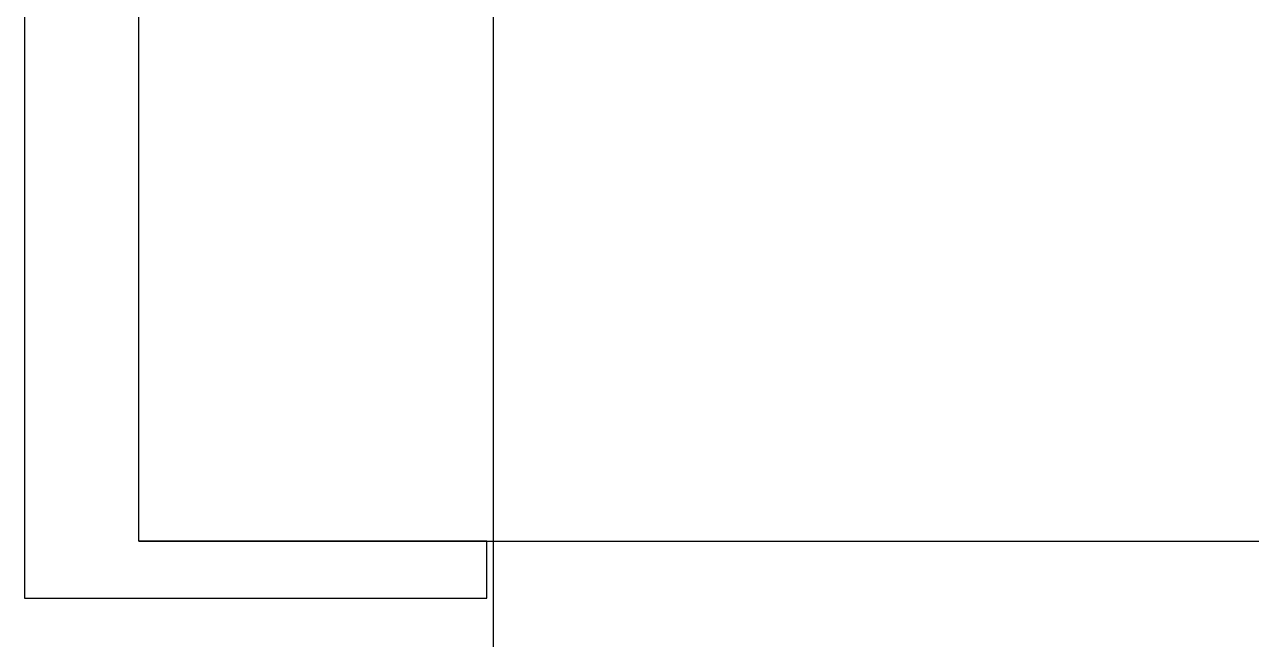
# Model space of a CAD drawing. Header units: millimetres. Extents: x 857 to 2168, y 576 to 1198.
# Drawn here: x 1722.1 to 1805.1, y 764.5 to 806.1 of the extents above; entities that cross this region are included whole.
import ezdxf

# ---------------------------------------------------------------- set-up
doc = ezdxf.new("R2010")
doc.units = ezdxf.units.MM
doc.layers.add('WAL', color=7, linetype='Continuous', lineweight=30)

msp = doc.modelspace()

# ---------------------------------------------------------------- linework, layer by layer
at = {"layer": 'WAL', "lineweight": -2}
for p, q in [((1753.781, 841.409), (1753.781, 771.158)), ((1753.347, 771.158), (1729.781, 771.158)), ((1729.781, 771.158), (1753.347, 771.157)), ((1729.781, 771.158), (1753.781, 771.158)), ((1753.347, 767.296), (1753.347, 771.157)), ((1753.781, 771.158), (1753.781, 647.293)), ((1753.781, 771.158), (1880.405, 771.158))]:
    msp.add_line(p, q, dxfattribs=at)
msp.add_lwpolyline([(1729.781, 771.158), (1729.782, 807.158), (1722.056, 807.158), (1722.055, 767.295), (1753.347, 767.295), (1753.347, 771.158)], dxfattribs=at)

doc.saveas('drawing.dxf')
